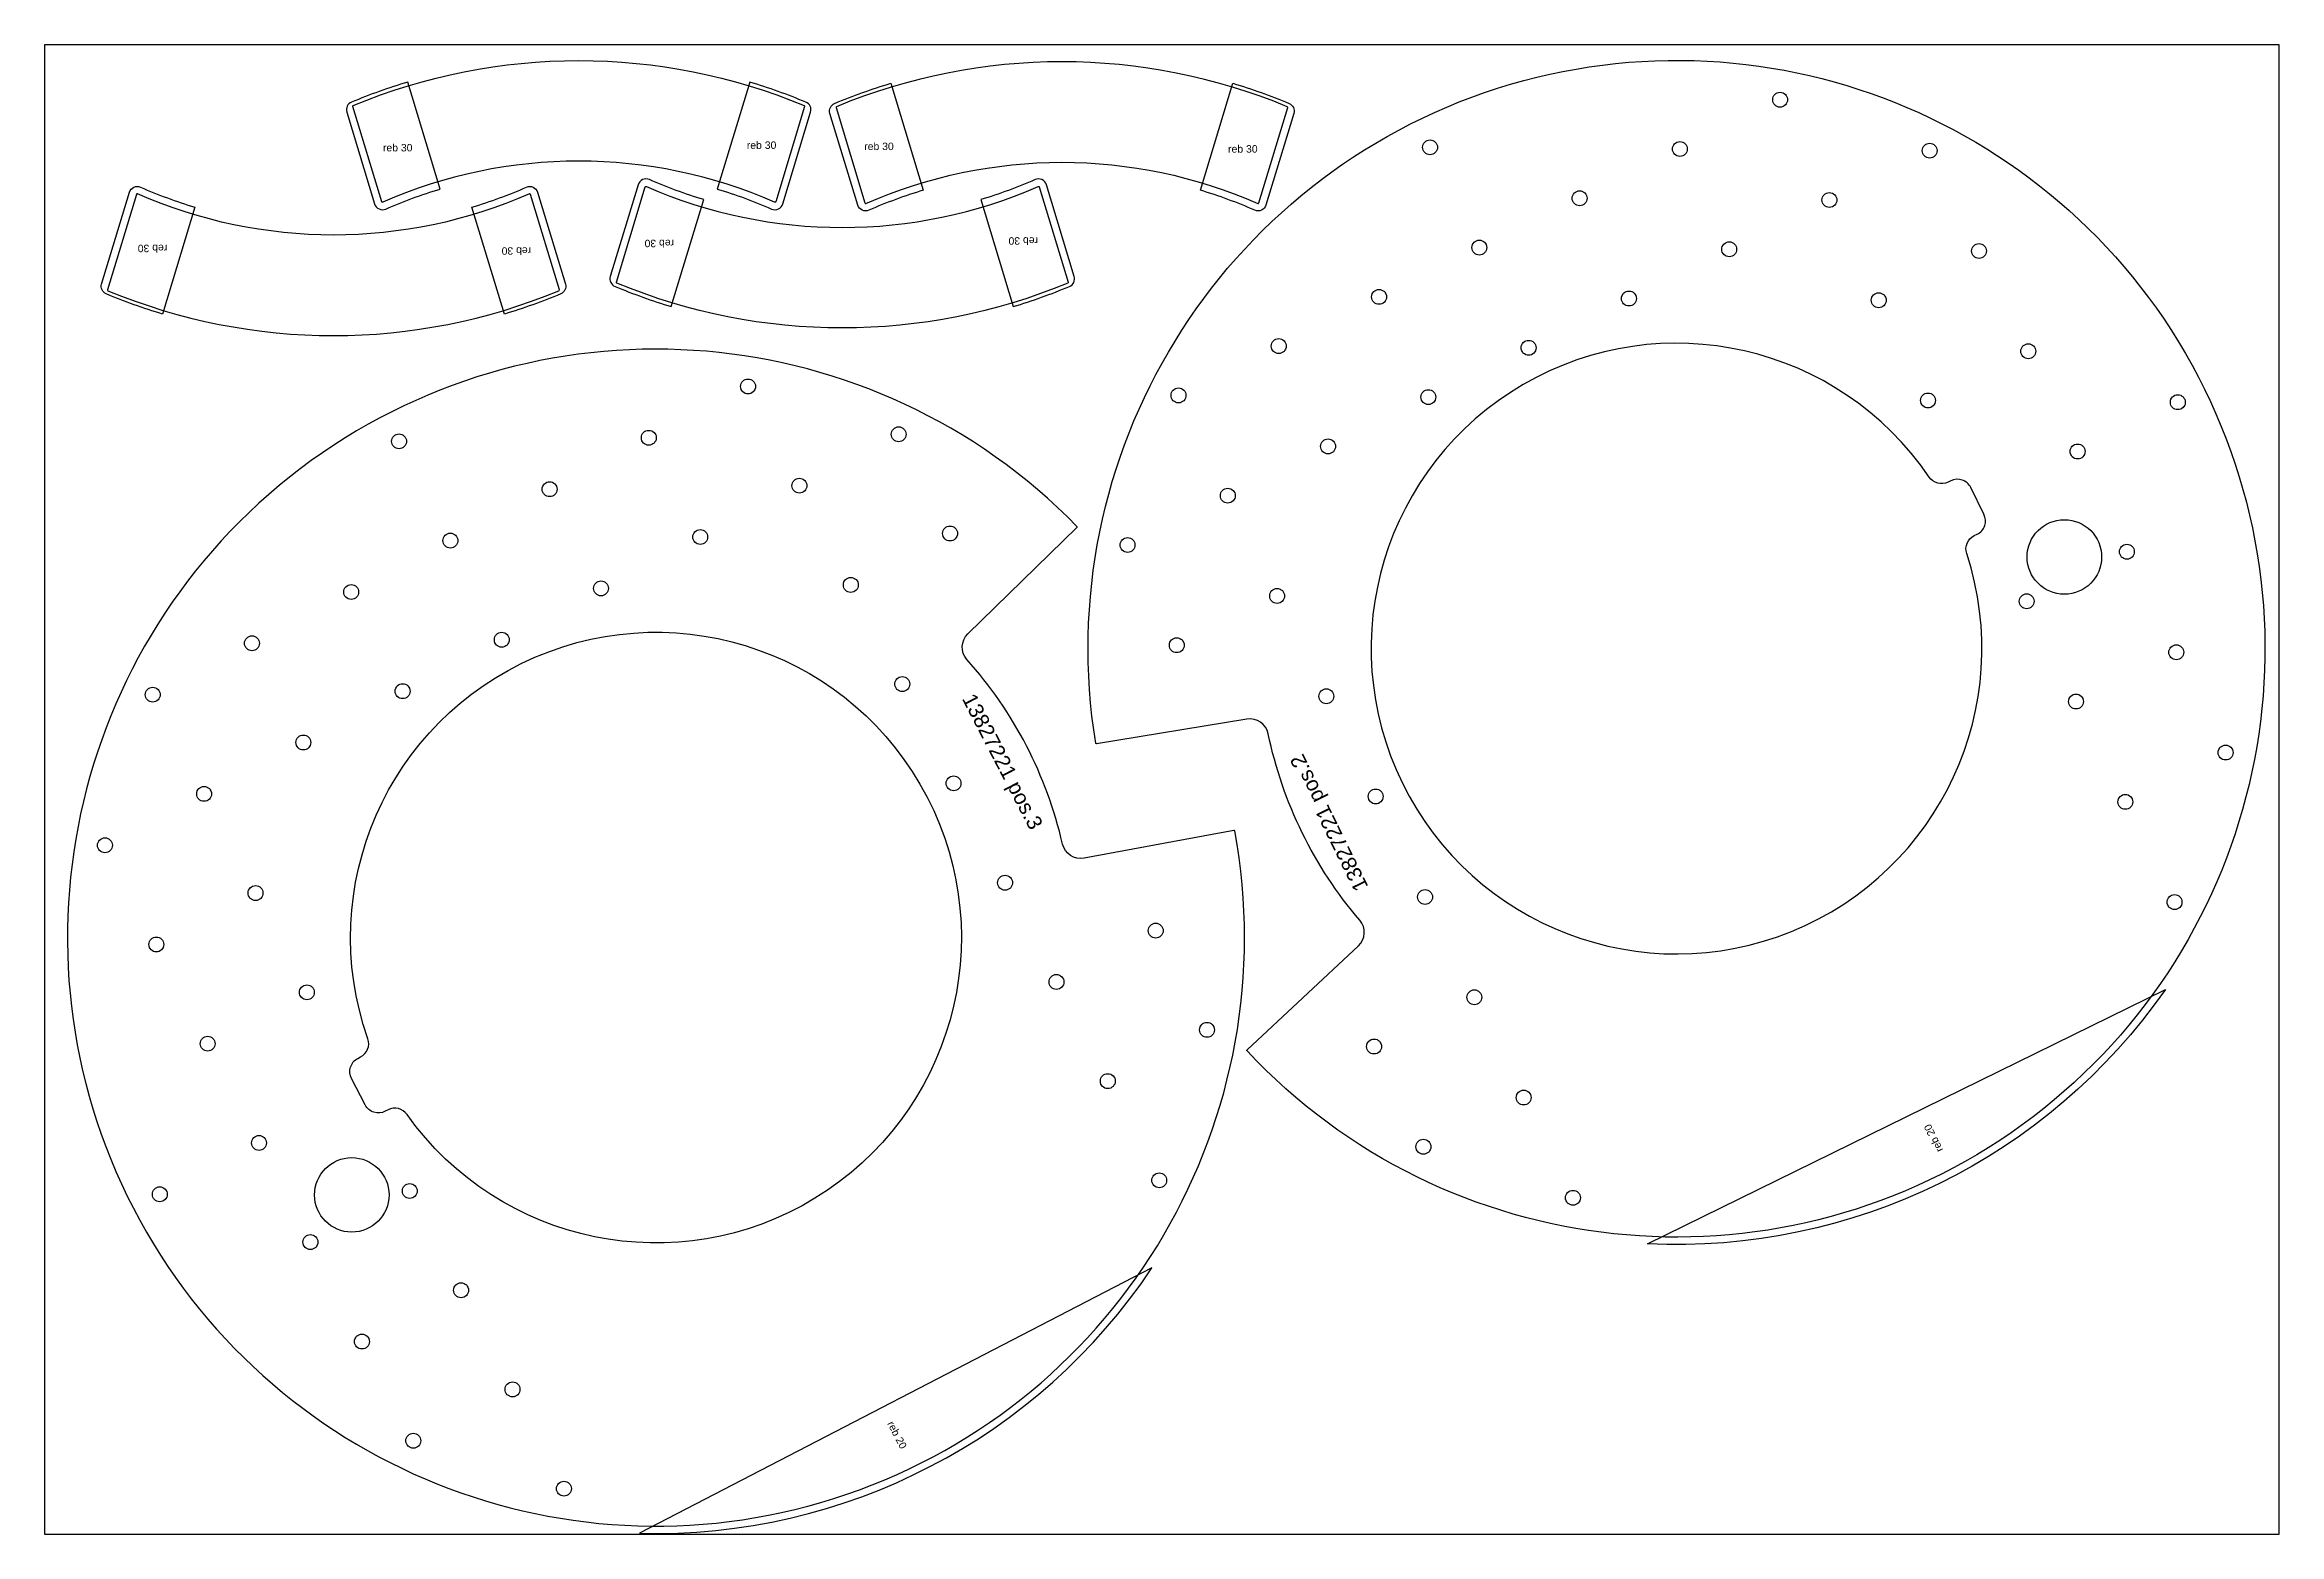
# Model space of a CAD drawing. Header units: millimetres. Extents: x 6142 to 9142, y 1476 to 3476.
import ezdxf

# ---------------------------------------------------------------- set-up
doc = ezdxf.new("R2010")
doc.units = ezdxf.units.MM
for name, color, linetype in [('Des.', 7, 'Continuous'), ('Rebaixo', 6, 'Continuous'), ('Texto', 3, 'Continuous')]:
    doc.layers.add(name, color=color, linetype=linetype)
doc.styles.get("Standard").update_dxf_attribs({"font": 'arial.ttf'})

msp = doc.modelspace()

# ---------------------------------------------------------------- linework, layer by layer
msp.add_lwpolyline([(6141.6, 1476.4), (9141.6, 1476.4), (9141.6, 3476.4), (6141.6, 3476.4)], close=True)
at = {"color": 6}
for points in [[(6555.3, 3393.5, -0.38566), (6555.9, 3394.8, -0.19918), (7161.3, 3394.8, -0.38566), (7161.8, 3393.5), (7123, 3265.5, -0.449366), (7121.6, 3264.9, 0.209623), (6595.5, 3264.9, -0.449366), (6594.2, 3265.5)], [(7810.5, 3391.9, 0.38566), (7809.9, 3393.1, 0.19918), (7204.5, 3393.1, 0.38566), (7204, 3391.9), (7242.8, 3263.9, 0.449366), (7244.2, 3263.3, -0.209623), (7770.3, 3263.3, 0.449366), (7771.6, 3263.9)], [(6226.1, 3147.3, 0.38566), (6226.6, 3146.1, 0.19918), (6832, 3146.1, 0.38566), (6832.6, 3147.3), (6793.7, 3275.3, 0.449366), (6792.4, 3276, -0.209623), (6266.3, 3276, 0.449366), (6264.9, 3275.3)], [(7515.7, 3157.5, -0.38566), (7515.1, 3156.3, -0.19918), (6909.7, 3156.3, -0.38566), (6909.2, 3157.5), (6948, 3285.5, -0.449366), (6949.4, 3286.1, 0.209623), (7475.5, 3286.1, -0.449366), (7476.8, 3285.5)]]:
    msp.add_lwpolyline(points, format="xyb", close=True, dxfattribs=at)
at = {"layer": 'Des.', "color": 6}
for points in [[(7907.2, 2300.9, -0.126523), (7784.2, 2551.3, 0.401748), (7755.7, 2570.9), (7553.8, 2537.8, -0.414585), (7552.7, 2538.6, -6.713688), (7755.8, 2125.4, -0.414585), (7755.8, 2126.8), (7905.3, 2266.4, 0.401748)], [(7508.1, 2403.2, 0.126523), (7379.8, 2650.9, -0.401748), (7381, 2685.4), (7527.5, 2828.1, 0.414585), (7527.5, 2829.6, 6.713688), (7739.3, 2420.7, 0.414585), (7738.1, 2421.5), (7537, 2384.2, -0.401748)], [(8722, 2793.1, -0.373781), (8732.2, 2817.3), (8736, 2819.1, 0.414214), (8745.1, 2845.9), (8727.5, 2881.8, 0.414214), (8700.7, 2890.9), (8696.9, 2889.1, -0.373781), (8671.6, 2895.8, 14.263223)], [(6628.1, 2040.1, 0.373781), (6602.6, 2046.3), (6598.9, 2044.4, -0.414214), (6571.9, 2052.9), (6553.5, 2088.5, -0.414214), (6562.1, 2115.4), (6565.8, 2117.4, 0.373781), (6575.5, 2141.7, -14.263223)]]:
    msp.add_lwpolyline(points, format="xyb", close=True, dxfattribs=at)
for centre, radius in [((8471.5, 3402.5), 10), ((8001.5, 3338.6), 10), ((8336.9, 3336.3), 10), ((8672.3, 3334.1), 10), ((8202.3, 3270.2), 10), ((8537.7, 3267.9), 10), ((8067.7, 3204), 10), ((8403.1, 3201.7), 10), ((8738.5, 3199.4), 10), ((7933.1, 3137.8), 10), ((8268.5, 3135.6), 10), ((8603.9, 3133.3), 10), ((7798.4, 3071.7), 10), ((8133.8, 3069.4), 10), ((8804.6, 3064.8), 10), ((7085.9, 3017.5), 10), ((7663.8, 3005.5), 10), ((7999.2, 3003.2), 10), ((8670, 2998.7), 10), ((9005.4, 2996.4), 10), ((6617.4, 2943.8), 10), ((6952.7, 2948.6), 10), ((7288.1, 2953.3), 10), ((7864.6, 2937), 10), ((8870.8, 2930.2), 10), ((6819.5, 2879.6), 10), ((7154.9, 2884.3), 10), ((7730, 2870.9), 10), ((6686.3, 2810.6), 10), ((7021.7, 2815.4), 10), ((7357.1, 2820.1), 10), ((8853.1, 2788.6), 50), ((7595.4, 2804.7), 10), ((8937, 2795.6), 10), ((7223.9, 2751.1), 10), ((6553.1, 2741.6), 10), ((6888.5, 2746.4), 10), ((7796.2, 2736.3), 10), ((8802.5, 2729.1), 10), ((6419.9, 2672.7), 10), ((6755.3, 2677.4), 10), ((7661.5, 2670.1), 10), ((9003.3, 2660.6), 10), ((6286.7, 2603.7), 10), ((6622.1, 2608.4), 10), ((7292.9, 2617.9), 10), ((7862.3, 2601.6), 10), ((8868.7, 2594.5), 10), ((6488.9, 2539.5), 10), ((9069.5, 2526), 10), ((7361.8, 2484.7), 10), ((6355.7, 2470.5), 10), ((7928.5, 2467), 10), ((8934.9, 2459.8), 10), ((6222.5, 2401.5), 10), ((6424.7, 2337.3), 10), ((7431, 2351.2), 10), ((7994.8, 2332.1), 10), ((9001, 2325.2), 10), ((7633.2, 2286.9), 10), ((6291.5, 2268.3), 10), ((7500, 2218), 10), ((6493.6, 2204.1), 10), ((8061, 2197.4), 10), ((7702.1, 2153.7), 10), ((6360.4, 2135.1), 10), ((7926.4, 2131.3), 10), ((7568.9, 2084.8), 10), ((8127.2, 2062.8), 10), ((6429.4, 2001.9), 10), ((6553.9, 1932.1), 50), ((7992.6, 1996.7), 10), ((7637.9, 1951.6), 10), ((6296.2, 1932.9), 10), ((6631.8, 1937.3), 10), ((8193.3, 1928.2), 10), ((6498.4, 1868.7), 10), ((6700.7, 1804.1), 10), ((6567.5, 1735.2), 10), ((6769.7, 1670.9), 10), ((6636.5, 1602), 10), ((6838.7, 1537.7), 10)]:
    msp.add_circle(centre, radius, dxfattribs=at)
at = {"layer": 'Rebaixo', "color": 6}
for points in [[(6629, 3426.2, 0.025231), (6553.5, 3399.2, 0.385479), (6547.2, 3385.8), (6584.6, 3262.6, 0.449366), (6599.5, 3255.7, -0.030195), (6672.6, 3282.6)], [(7044.6, 3282.6, -0.030195), (7117.6, 3255.7, 0.449366), (7132.5, 3262.6), (7169.9, 3385.8, 0.385479), (7163.6, 3399.2, 0.025231), (7088.1, 3426.2)], [(7321.2, 3281, 0.030195), (7248.2, 3254.1, -0.449366), (7233.3, 3261), (7195.9, 3384.2, -0.385479), (7202.2, 3397.6, -0.025231), (7277.7, 3424.6)], [(7736.8, 3424.6, -0.025231), (7812.3, 3397.6, -0.385479), (7818.6, 3384.2), (7781.2, 3261, -0.449366), (7766.3, 3254.1, 0.030195), (7693.2, 3281)], [(6299.8, 3114.7, -0.025231), (6224.3, 3141.7, -0.385479), (6218, 3155), (6255.4, 3278.3, -0.449366), (6270.3, 3285.1, 0.030195), (6343.3, 3258.2)], [(6715.3, 3258.2, 0.030195), (6788.4, 3285.1, -0.449366), (6803.3, 3278.3), (6840.7, 3155, -0.385479), (6834.4, 3141.7, -0.025231), (6758.9, 3114.7)], [(7026.4, 3268.4, -0.030195), (6953.4, 3295.3, 0.449366), (6938.4, 3288.4), (6901, 3165.2, 0.385479), (6907.3, 3151.8, 0.025231), (6982.8, 3124.8)], [(7442, 3124.8, 0.025231), (7517.5, 3151.8, 0.385479), (7523.8, 3165.2), (7486.4, 3288.4, 0.449366), (7471.5, 3295.3, -0.030195), (7398.4, 3268.4)], [(8293.6, 1866.3), (8988.8, 2208, -0.258199)], [(7628.1, 1834.1), (6940.3, 1477.9, 0.258199)]]:
    msp.add_lwpolyline(points, format="xyb", close=True, dxfattribs=at)

# ---------------------------------------------------------------- texts
at = {"layer": 'Rebaixo', "color": 6, "char_height": 10}
for insert, attachment_point in [((6595.8, 3343.1), 1), ((7084.3, 3346.5), 1), ((7281.5, 3344.9), 3), ((7770, 3341.5), 3)]:
    msp.add_mtext_dynamic_manual_height_columns('reb 30', width=169.897, gutter_width=12.5, heights=[0], dxfattribs=dict(at, insert=insert, attachment_point=attachment_point))
for s, insert, attachment_point, rotation in [('reb 30', (6986.6, 3204.5), 1, 180), ('reb 30', (7475.2, 3207.9), 1, 180), ('reb 30', (6266.6, 3197.8), 3, 180), ('reb 30', (6755.1, 3194.4), 3, 180), ('reb 20', (8664.1, 2023.8), 3, 116.1758), ('reb 20', (7281.4, 1629.7), 1, 297.3752)]:
    msp.add_mtext_dynamic_manual_height_columns(s, width=169.897, gutter_width=12.5, heights=[0], dxfattribs=dict(at, insert=insert, attachment_point=attachment_point, rotation=rotation))
at = {"layer": 'Texto', "color": 6, "char_height": 20}
for s, insert, attachment_point, rotation in [('13827221 pos.3', (7390.5, 2607.6), 1, 297.3752), ('13827221 pos.2', (7812.6, 2517), 3, 116.1758)]:
    msp.add_mtext_dynamic_manual_height_columns(s, width=581.94, gutter_width=12.5, heights=[0], dxfattribs=dict(at, insert=insert, attachment_point=attachment_point, rotation=rotation))

doc.saveas('drawing.dxf')
